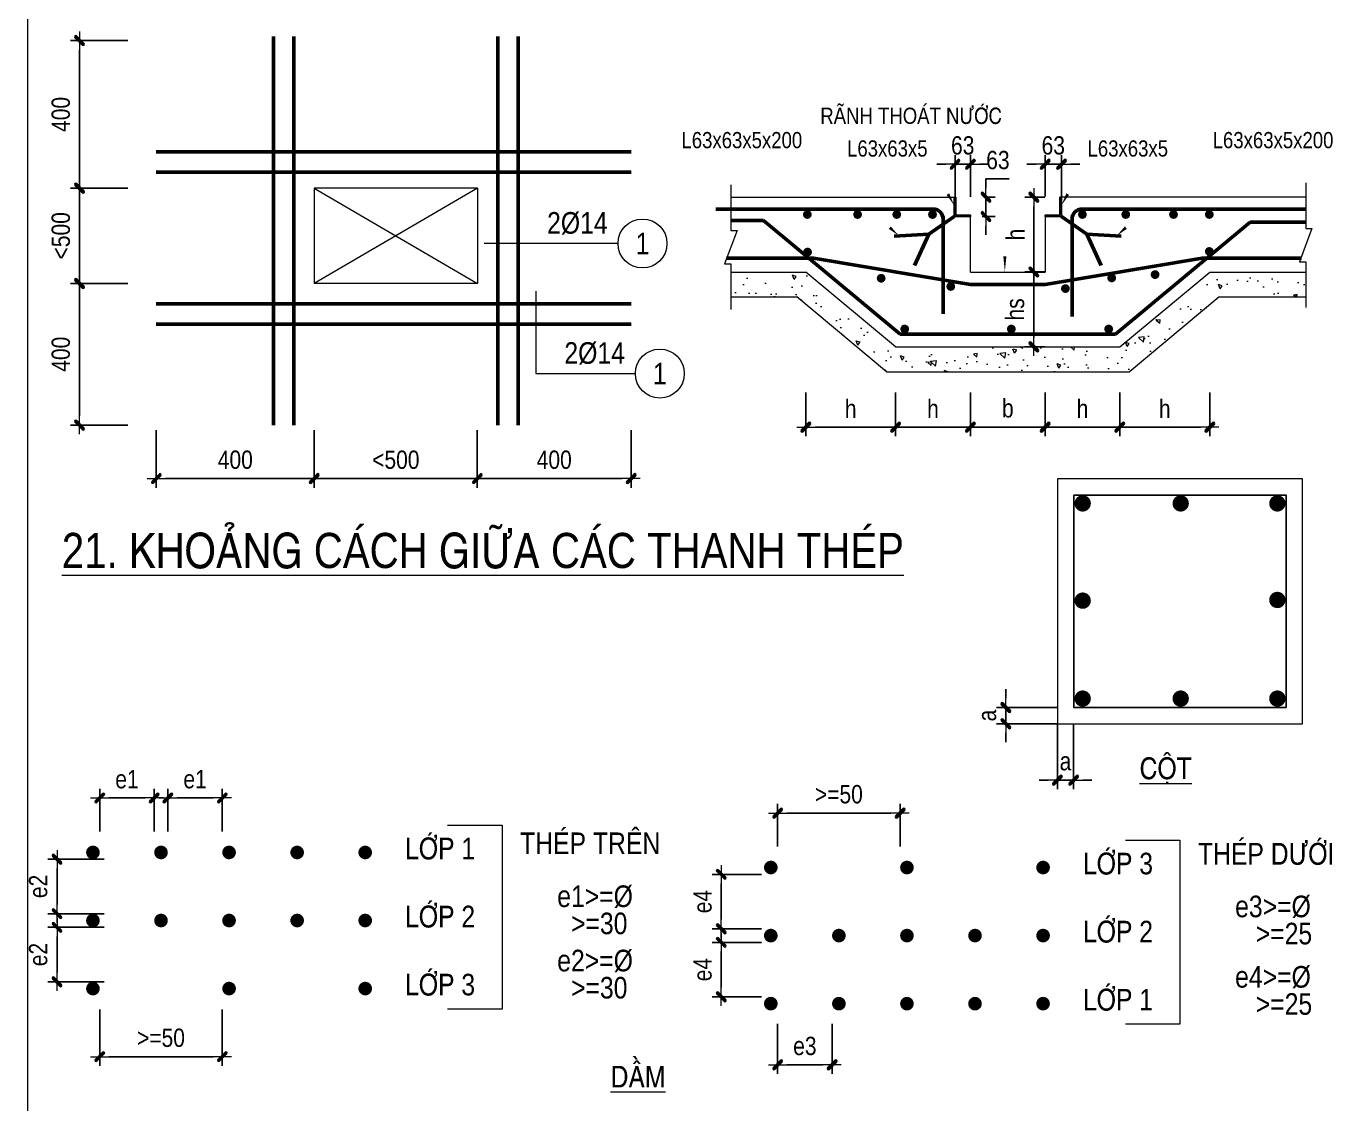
# Model space of a CAD drawing. Header units: millimetres. Extents: x -88960 to 836140, y 175458 to 320791.
# Drawn here: x 30088 to 44395, y 184315 to 196070 of the extents above; entities that cross this region are included whole.
import ezdxf
from ezdxf.enums import TextEntityAlignment as Align

# ---------------------------------------------------------------- set-up
doc = ezdxf.new("R2010")
doc.units = ezdxf.units.MM
doc.header["$LTSCALE"] = 1000
doc.layers.get('DEFPOINTS').update_dxf_attribs({"linetype": 'CONTINUOUS'})
doc.layers.add('05 netthay', color=2, linetype='CONTINUOUS')
for name, color, linetype, lineweight in [('CDAI', 6, 'CONTINUOUS', 25), ('CHUTO', 51, 'CONTINUOUS', 15), ('CTHEP', 4, 'CONTINUOUS', 50), ('DBAO', 2, 'CONTINUOUS', 13), ('DGIONG', 4, 'CONTINUOUS', 13), ('HATCH', 253, 'CONTINUOUS', 5), ('KTH', 154, 'CONTINUOUS', 15), ('STICK', 1, 'CONTINUOUS', 9), ('TEXT', 1, 'CONTINUOUS', 15)]:
    doc.layers.add(name, color=color, linetype=linetype, lineweight=lineweight)
doc.styles.add('HELVE', font='VHELVCN_0.TTF')
doc.styles.add('Star-HelCon', font='VHELVCN_0.TTF')
doc.styles.add('TTP-HelCon', font='VHELVCN_0.TTF')
doc.dimstyles.new('Star-100', dxfattribs={"dimscale": 100, "dimtxt": 2, "dimasz": 1, "dimexe": 1, "dimexo": 0.0625, "dimgap": 0.09, "dimtad": 0, "dimtoh": 1, "dimdec": 4, "dimrnd": 1, "dimdsep": 46, "dimtxsty": 'Star-HelCon', "dimblk": 'Stick', "dimcen": 0.09, "dimdle": 1.5, "dimclrd": 256, "dimclre": 256, "dimclrt": 7, "dimadec": 0, "dimazin": 0, "dimtfac": 1, "dimtdec": 4, "dimtix": 1, "dimtmove": 0, "dimatfit": 3, "dimfxl": 0.18, "dimtvp": 1, "dimtolj": 1, "dimtzin": 0, "dimarcsym": 2})

# ---------------------------------------------------------------- blocks, each defined once
blk = doc.blocks.new('Stick')
at = {"layer": 'STICK'}
h = blk.add_hatch(color=256, dxfattribs=at)
edge = h.paths.add_edge_path()
edge.add_line((0.3, 0.5), (-0.5, -0.3))
edge.add_arc((-0.4, -0.4), 0.141, 135, 315)
edge.add_line((-0.3, -0.5), (0.5, 0.3))
edge.add_arc((0.4, 0.4), 0.141, 315, 495)
blk.add_line((1, 0), (-1, 0), dxfattribs=at)
blk.add_lwpolyline([(0.3, 0.5), (-0.5, -0.3, 1), (-0.3, -0.5), (0.5, 0.3, 1), (0.3, 0.5, 1)], format="xyb", dxfattribs=at)
blk = doc.blocks.new('*D577')
at = {"layer": 'DEFPOINTS', "color": 0, "transparency": 16777216}
for p in [(33230, 191669), (35009, 191669), (33230, 191135)]:
    blk.add_point(p, dxfattribs=at)
at = {"layer": 'KTH', "lineweight": -2, "transparency": 16777216}
for p, q in [((33230, 191663), (33230, 191035)), ((35009, 191663), (35009, 191035)), ((34909, 191135), (33330, 191135))]:
    blk.add_line(p, q, dxfattribs=at)
at = {"layer": 'KTH', "lineweight": -2, "transparency": 16777216, "xscale": 100, "yscale": 100, "zscale": 100, "rotation": 180}
blk.add_blockref('Stick', (33230, 191135), dxfattribs=at)
at = {"layer": 'KTH', "lineweight": -2, "transparency": 16777216, "xscale": 100, "yscale": 100, "zscale": 100}
blk.add_blockref('Stick', (35009, 191135), dxfattribs=at)
at = {"layer": 'KTH', "color": 7, "transparency": 16777216, "insert": (34120, 191340), "char_height": 200, "attachment_point": 5, "style": 'Star-HelCon'}
blk.add_mtext('\\A1;<500', dxfattribs=at)
blk = doc.blocks.new('*D578')
at = {"layer": 'DEFPOINTS', "color": 0, "transparency": 16777216}
for p in [(30670, 194303), (31204, 194303), (31204, 193264)]:
    blk.add_point(p, dxfattribs=at)
at = {"layer": 'KTH', "lineweight": -2, "transparency": 16777216}
for p, q in [((31197, 194303), (30570, 194303)), ((30670, 193364), (30670, 194203)), ((31197, 193264), (30570, 193264))]:
    blk.add_line(p, q, dxfattribs=at)
at = {"layer": 'KTH', "lineweight": -2, "transparency": 16777216, "xscale": 100, "yscale": 100, "zscale": 100}
for p, rotation in [((30670, 194303), 90), ((30670, 193264), 270)]:
    blk.add_blockref('Stick', p, dxfattribs=dict(at, rotation=rotation))
at = {"layer": 'KTH', "color": 7, "transparency": 16777216, "insert": (30466, 193784), "char_height": 200, "attachment_point": 5, "rotation": 90, "style": 'Star-HelCon'}
blk.add_mtext('\\A1;<500', dxfattribs=at)
blk = doc.blocks.new('*D579')
at = {"layer": 'DEFPOINTS', "color": 0, "transparency": 16777216}
for p in [(31507, 191669), (33230, 191669), (33230, 191135)]:
    blk.add_point(p, dxfattribs=at)
at = {"layer": 'KTH', "lineweight": -2, "transparency": 16777216}
for p, q in [((31507, 191663), (31507, 191035)), ((33230, 191663), (33230, 191035)), ((31607, 191135), (33130, 191135))]:
    blk.add_line(p, q, dxfattribs=at)
at = {"layer": 'KTH', "lineweight": -2, "transparency": 16777216, "xscale": 100, "yscale": 100, "zscale": 100, "rotation": 180}
blk.add_blockref('Stick', (31507, 191135), dxfattribs=at)
at = {"layer": 'KTH', "lineweight": -2, "transparency": 16777216, "xscale": 100, "yscale": 100, "zscale": 100}
blk.add_blockref('Stick', (33230, 191135), dxfattribs=at)
at = {"layer": 'KTH', "color": 7, "transparency": 16777216, "insert": (32369, 191340), "char_height": 200, "attachment_point": 5, "style": 'Star-HelCon'}
blk.add_mtext('\\A1;400', dxfattribs=at)
blk = doc.blocks.new('*D580')
at = {"layer": 'DEFPOINTS', "color": 0, "transparency": 16777216}
for p in [(35009, 191669), (36687, 191669), (36687, 191135)]:
    blk.add_point(p, dxfattribs=at)
at = {"layer": 'KTH', "lineweight": -2, "transparency": 16777216}
for p, q in [((35009, 191663), (35009, 191035)), ((36687, 191663), (36687, 191035)), ((35109, 191135), (36587, 191135))]:
    blk.add_line(p, q, dxfattribs=at)
at = {"layer": 'KTH', "lineweight": -2, "transparency": 16777216, "xscale": 100, "yscale": 100, "zscale": 100, "rotation": 180}
blk.add_blockref('Stick', (35009, 191135), dxfattribs=at)
at = {"layer": 'KTH', "lineweight": -2, "transparency": 16777216, "xscale": 100, "yscale": 100, "zscale": 100}
blk.add_blockref('Stick', (36687, 191135), dxfattribs=at)
at = {"layer": 'KTH', "color": 7, "transparency": 16777216, "insert": (35848, 191340), "char_height": 200, "attachment_point": 5, "style": 'Star-HelCon'}
blk.add_mtext('\\A1;400', dxfattribs=at)
blk = doc.blocks.new('*D581')
at = {"layer": 'DEFPOINTS', "color": 0, "transparency": 16777216}
for p in [(31204, 193264), (30670, 191719), (31204, 191719)]:
    blk.add_point(p, dxfattribs=at)
at = {"layer": 'KTH', "lineweight": -2, "transparency": 16777216}
for p, q in [((31197, 193264), (30570, 193264)), ((30670, 193164), (30670, 191819)), ((31197, 191719), (30570, 191719))]:
    blk.add_line(p, q, dxfattribs=at)
at = {"layer": 'KTH', "lineweight": -2, "transparency": 16777216, "xscale": 100, "yscale": 100, "zscale": 100}
for p, rotation in [((30670, 193264), 90), ((30670, 191719), 270)]:
    blk.add_blockref('Stick', p, dxfattribs=dict(at, rotation=rotation))
at = {"layer": 'KTH', "color": 7, "transparency": 16777216, "insert": (30466, 192492), "char_height": 200, "attachment_point": 5, "rotation": 90, "style": 'Star-HelCon'}
blk.add_mtext('\\A1;400', dxfattribs=at)
blk = doc.blocks.new('*D582')
at = {"layer": 'DEFPOINTS', "color": 0, "transparency": 16777216}
for p in [(30670, 195913), (31204, 195913), (31204, 194303)]:
    blk.add_point(p, dxfattribs=at)
at = {"layer": 'KTH', "lineweight": -2, "transparency": 16777216}
for p, q in [((31197, 195913), (30570, 195913)), ((30670, 194403), (30670, 195813)), ((31197, 194303), (30570, 194303))]:
    blk.add_line(p, q, dxfattribs=at)
at = {"layer": 'KTH', "lineweight": -2, "transparency": 16777216, "xscale": 100, "yscale": 100, "zscale": 100}
for p, rotation in [((30670, 195913), 90), ((30670, 194303), 270)]:
    blk.add_blockref('Stick', p, dxfattribs=dict(at, rotation=rotation))
at = {"layer": 'KTH', "color": 7, "transparency": 16777216, "insert": (30466, 195108), "char_height": 200, "attachment_point": 5, "rotation": 90, "style": 'Star-HelCon'}
blk.add_mtext('\\A1;400', dxfattribs=at)
blk = doc.blocks.new('*D590')
at = {"layer": 'DEFPOINTS', "color": 0, "transparency": 16777216}
for p in [(37670, 186818), (38115, 186818), (38115, 186224)]:
    blk.add_point(p, dxfattribs=at)
at = {"layer": 'KTH', "lineweight": -2, "transparency": 16777216}
for p, q in [((38109, 186818), (37570, 186818)), ((37670, 186324), (37670, 186718)), ((38109, 186224), (37570, 186224))]:
    blk.add_line(p, q, dxfattribs=at)
at = {"layer": 'KTH', "lineweight": -2, "transparency": 16777216, "xscale": 100, "yscale": 100, "zscale": 100}
for p, rotation in [((37670, 186818), 90), ((37670, 186224), 270)]:
    blk.add_blockref('Stick', p, dxfattribs=dict(at, rotation=rotation))
at = {"layer": 'KTH', "color": 7, "transparency": 16777216, "insert": (37466, 186521), "char_height": 200, "attachment_point": 5, "rotation": 90, "style": 'Star-HelCon'}
blk.add_mtext('\\A1;e4', dxfattribs=at)
blk = doc.blocks.new('*D591')
at = {"layer": 'DEFPOINTS', "color": 0, "transparency": 16777216}
for p in [(38285, 185193), (38879, 185193), (38879, 184740)]:
    blk.add_point(p, dxfattribs=at)
at = {"layer": 'KTH', "lineweight": -2, "transparency": 16777216}
for p, q in [((38285, 185186), (38285, 184640)), ((38879, 185186), (38879, 184640)), ((38385, 184740), (38779, 184740))]:
    blk.add_line(p, q, dxfattribs=at)
at = {"layer": 'KTH', "lineweight": -2, "transparency": 16777216, "xscale": 100, "yscale": 100, "zscale": 100, "rotation": 180}
blk.add_blockref('Stick', (38285, 184740), dxfattribs=at)
at = {"layer": 'KTH', "lineweight": -2, "transparency": 16777216, "xscale": 100, "yscale": 100, "zscale": 100}
blk.add_blockref('Stick', (38879, 184740), dxfattribs=at)
at = {"layer": 'KTH', "color": 7, "transparency": 16777216, "insert": (38582, 184945), "char_height": 200, "attachment_point": 5, "style": 'Star-HelCon'}
blk.add_mtext('\\A1;e3', dxfattribs=at)
blk = doc.blocks.new('*D592')
at = {"layer": 'DEFPOINTS', "color": 0, "transparency": 16777216}
for p in [(37670, 186076), (38115, 186076), (38115, 185482)]:
    blk.add_point(p, dxfattribs=at)
at = {"layer": 'KTH', "lineweight": -2, "transparency": 16777216}
for p, q in [((38109, 186076), (37570, 186076)), ((37670, 185582), (37670, 185976)), ((38109, 185482), (37570, 185482))]:
    blk.add_line(p, q, dxfattribs=at)
at = {"layer": 'KTH', "lineweight": -2, "transparency": 16777216, "xscale": 100, "yscale": 100, "zscale": 100}
for p, rotation in [((37670, 186076), 90), ((37670, 185482), 270)]:
    blk.add_blockref('Stick', p, dxfattribs=dict(at, rotation=rotation))
at = {"layer": 'KTH', "color": 7, "transparency": 16777216, "insert": (37466, 185779), "char_height": 200, "attachment_point": 5, "rotation": 90, "style": 'Star-HelCon'}
blk.add_mtext('\\A1;e4', dxfattribs=at)
blk = doc.blocks.new('*D593')
at = {"layer": 'DEFPOINTS', "color": 0, "transparency": 16777216}
for p in [(32227, 187651), (31633, 187280), (32227, 187280)]:
    blk.add_point(p, dxfattribs=at)
at = {"layer": 'KTH', "lineweight": -2, "transparency": 16777216}
for p, q in [((31633, 187286), (31633, 187751)), ((32227, 187286), (32227, 187751)), ((31733, 187651), (32127, 187651))]:
    blk.add_line(p, q, dxfattribs=at)
at = {"layer": 'KTH', "lineweight": -2, "transparency": 16777216, "xscale": 100, "yscale": 100, "zscale": 100, "rotation": 180}
blk.add_blockref('Stick', (31633, 187651), dxfattribs=at)
at = {"layer": 'KTH', "lineweight": -2, "transparency": 16777216, "xscale": 100, "yscale": 100, "zscale": 100}
blk.add_blockref('Stick', (32227, 187651), dxfattribs=at)
at = {"layer": 'KTH', "color": 7, "transparency": 16777216, "insert": (31930, 187855), "char_height": 200, "attachment_point": 5, "style": 'Star-HelCon'}
blk.add_mtext('\\A1;e1', dxfattribs=at)
blk = doc.blocks.new('*D594')
at = {"layer": 'DEFPOINTS', "color": 0, "transparency": 16777216}
for p in [(30890, 185349), (32227, 185349), (32227, 184829)]:
    blk.add_point(p, dxfattribs=at)
at = {"layer": 'KTH', "lineweight": -2, "transparency": 16777216}
for p, q in [((30890, 185343), (30890, 184729)), ((32227, 185343), (32227, 184729)), ((30990, 184829), (32127, 184829))]:
    blk.add_line(p, q, dxfattribs=at)
at = {"layer": 'KTH', "lineweight": -2, "transparency": 16777216, "xscale": 100, "yscale": 100, "zscale": 100, "rotation": 180}
blk.add_blockref('Stick', (30890, 184829), dxfattribs=at)
at = {"layer": 'KTH', "lineweight": -2, "transparency": 16777216, "xscale": 100, "yscale": 100, "zscale": 100}
blk.add_blockref('Stick', (32227, 184829), dxfattribs=at)
at = {"layer": 'KTH', "color": 7, "transparency": 16777216, "insert": (31558, 185034), "char_height": 200, "attachment_point": 5, "style": 'Star-HelCon'}
blk.add_mtext('\\A1;>=50', dxfattribs=at)
blk = doc.blocks.new('*D595')
at = {"layer": 'DEFPOINTS', "color": 0, "transparency": 16777216}
for p in [(39621, 187486), (38285, 187115), (39621, 187115)]:
    blk.add_point(p, dxfattribs=at)
at = {"layer": 'KTH', "lineweight": -2, "transparency": 16777216}
for p, q in [((38285, 187121), (38285, 187586)), ((39621, 187121), (39621, 187586)), ((38385, 187486), (39521, 187486))]:
    blk.add_line(p, q, dxfattribs=at)
at = {"layer": 'KTH', "lineweight": -2, "transparency": 16777216, "xscale": 100, "yscale": 100, "zscale": 100, "rotation": 180}
blk.add_blockref('Stick', (38285, 187486), dxfattribs=at)
at = {"layer": 'KTH', "lineweight": -2, "transparency": 16777216, "xscale": 100, "yscale": 100, "zscale": 100}
blk.add_blockref('Stick', (39621, 187486), dxfattribs=at)
at = {"layer": 'KTH', "color": 7, "transparency": 16777216, "insert": (38953, 187691), "char_height": 200, "attachment_point": 5, "style": 'Star-HelCon'}
blk.add_mtext('\\A1;>=50', dxfattribs=at)
blk = doc.blocks.new('*D596')
at = {"layer": 'DEFPOINTS', "color": 0, "transparency": 16777216}
for p in [(30943, 186240), (30424, 185646), (30943, 185646)]:
    blk.add_point(p, dxfattribs=at)
at = {"layer": 'KTH', "lineweight": -2, "transparency": 16777216}
for p, q in [((30937, 186240), (30324, 186240)), ((30424, 186140), (30424, 185746)), ((30937, 185646), (30324, 185646))]:
    blk.add_line(p, q, dxfattribs=at)
at = {"layer": 'KTH', "lineweight": -2, "transparency": 16777216, "xscale": 100, "yscale": 100, "zscale": 100}
for p, rotation in [((30424, 186240), 90), ((30424, 185646), 270)]:
    blk.add_blockref('Stick', p, dxfattribs=dict(at, rotation=rotation))
at = {"layer": 'KTH', "color": 7, "transparency": 16777216, "insert": (30219, 185943), "char_height": 200, "attachment_point": 5, "rotation": 90, "style": 'Star-HelCon'}
blk.add_mtext('\\A1;e2', dxfattribs=at)
blk = doc.blocks.new('*D597')
at = {"layer": 'DEFPOINTS', "color": 0, "transparency": 16777216}
for p in [(30943, 186983), (30424, 186389), (30943, 186389)]:
    blk.add_point(p, dxfattribs=at)
at = {"layer": 'KTH', "lineweight": -2, "transparency": 16777216}
for p, q in [((30937, 186983), (30324, 186983)), ((30424, 186883), (30424, 186489)), ((30937, 186389), (30324, 186389))]:
    blk.add_line(p, q, dxfattribs=at)
at = {"layer": 'KTH', "lineweight": -2, "transparency": 16777216, "xscale": 100, "yscale": 100, "zscale": 100}
for p, rotation in [((30424, 186983), 90), ((30424, 186389), 270)]:
    blk.add_blockref('Stick', p, dxfattribs=dict(at, rotation=rotation))
at = {"layer": 'KTH', "color": 7, "transparency": 16777216, "insert": (30219, 186686), "char_height": 200, "attachment_point": 5, "rotation": 90, "style": 'Star-HelCon'}
blk.add_mtext('\\A1;e2', dxfattribs=at)
blk = doc.blocks.new('*D598')
at = {"layer": 'DEFPOINTS', "color": 0, "transparency": 16777216}
for p in [(31484, 187651), (30890, 187280), (31484, 187280)]:
    blk.add_point(p, dxfattribs=at)
at = {"layer": 'KTH', "lineweight": -2, "transparency": 16777216}
for p, q in [((30890, 187286), (30890, 187751)), ((31484, 187286), (31484, 187751)), ((30990, 187651), (31384, 187651))]:
    blk.add_line(p, q, dxfattribs=at)
at = {"layer": 'KTH', "lineweight": -2, "transparency": 16777216, "xscale": 100, "yscale": 100, "zscale": 100, "rotation": 180}
blk.add_blockref('Stick', (30890, 187651), dxfattribs=at)
at = {"layer": 'KTH', "lineweight": -2, "transparency": 16777216, "xscale": 100, "yscale": 100, "zscale": 100}
blk.add_blockref('Stick', (31484, 187651), dxfattribs=at)
at = {"layer": 'KTH', "color": 7, "transparency": 16777216, "insert": (31187, 187855), "char_height": 200, "attachment_point": 5, "style": 'Star-HelCon'}
blk.add_mtext('\\A1;e1', dxfattribs=at)
blk = doc.blocks.new('*D599')
at = {"layer": 'DEFPOINTS', "color": 0, "transparency": 16777216}
for p in [(41337, 188461), (41514, 188461), (41337, 187846)]:
    blk.add_point(p, dxfattribs=at)
at = {"layer": 'KTH', "lineweight": -2, "transparency": 16777216}
for p, q in [((41337, 188455), (41337, 187746)), ((41514, 188455), (41514, 187746)), ((41237, 187846), (41137, 187846)), ((41514, 187846), (41337, 187846)), ((41614, 187846), (41714, 187846))]:
    blk.add_line(p, q, dxfattribs=at)
at = {"layer": 'KTH', "lineweight": -2, "transparency": 16777216, "xscale": 100, "yscale": 100, "zscale": 100}
blk.add_blockref('Stick', (41337, 187846), dxfattribs=at)
at = {"layer": 'KTH', "lineweight": -2, "transparency": 16777216, "xscale": 100, "yscale": 100, "zscale": 100, "rotation": 180}
blk.add_blockref('Stick', (41514, 187846), dxfattribs=at)
at = {"layer": 'KTH', "color": 7, "transparency": 16777216, "insert": (41425, 188051), "char_height": 200, "attachment_point": 5, "style": 'Star-HelCon'}
blk.add_mtext('\\A1;a', dxfattribs=at)
blk = doc.blocks.new('*D600')
at = {"layer": 'DEFPOINTS', "color": 0, "transparency": 16777216}
for p in [(41337, 188639), (40774, 188461), (41337, 188461)]:
    blk.add_point(p, dxfattribs=at)
at = {"layer": 'KTH', "lineweight": -2, "transparency": 16777216}
for p, q in [((40774, 188739), (40774, 188839)), ((41331, 188639), (40674, 188639)), ((40774, 188639), (40774, 188461)), ((41331, 188461), (40674, 188461)), ((40774, 188361), (40774, 188261))]:
    blk.add_line(p, q, dxfattribs=at)
at = {"layer": 'KTH', "lineweight": -2, "transparency": 16777216, "xscale": 100, "yscale": 100, "zscale": 100}
for p, rotation in [((40774, 188639), 270), ((40774, 188461), 90)]:
    blk.add_blockref('Stick', p, dxfattribs=dict(at, rotation=rotation))
at = {"layer": 'KTH', "color": 7, "transparency": 16777216, "insert": (40570, 188550), "char_height": 200, "attachment_point": 5, "rotation": 90, "style": 'Star-HelCon'}
blk.add_mtext('\\A1;a', dxfattribs=at)
blk = doc.blocks.new('*D727')
at = {"layer": 'DEFPOINTS', "color": 0, "transparency": 16777216}
for p in [(41204, 194205), (41080, 193389), (41204, 193389)]:
    blk.add_point(p, dxfattribs=at)
at = {"layer": 'KTH', "lineweight": -2, "transparency": 16777216}
for p, q in [((41198, 194205), (40980, 194205)), ((41080, 194105), (41080, 193489)), ((41198, 193389), (40980, 193389))]:
    blk.add_line(p, q, dxfattribs=at)
at = {"layer": 'KTH', "lineweight": -2, "transparency": 16777216, "xscale": 100, "yscale": 100, "zscale": 100}
for p, rotation in [((41080, 194205), 90), ((41080, 193389), 270)]:
    blk.add_blockref('Stick', p, dxfattribs=dict(at, rotation=rotation))
at = {"layer": 'KTH', "color": 7, "transparency": 16777216, "insert": (40880, 193797), "char_height": 200, "attachment_point": 5, "rotation": 90, "style": 'Star-HelCon'}
blk.add_mtext('\\A1;h', dxfattribs=at)
blk = doc.blocks.new('*D728')
at = {"layer": 'DEFPOINTS', "color": 0, "transparency": 16777216}
for p in [(41204, 193389), (41080, 192573), (41205, 192573)]:
    blk.add_point(p, dxfattribs=at)
at = {"layer": 'KTH', "lineweight": -2, "transparency": 16777216}
for p, q in [((41198, 193389), (40980, 193389)), ((41080, 193289), (41080, 192673)), ((41198, 192573), (40980, 192573))]:
    blk.add_line(p, q, dxfattribs=at)
at = {"layer": 'KTH', "lineweight": -2, "transparency": 16777216, "xscale": 100, "yscale": 100, "zscale": 100}
for p, rotation in [((41080, 193389), 90), ((41080, 192573), 270)]:
    blk.add_blockref('Stick', p, dxfattribs=dict(at, rotation=rotation))
at = {"layer": 'KTH', "color": 7, "transparency": 16777216, "insert": (40875, 192981), "char_height": 200, "attachment_point": 5, "rotation": 90, "style": 'Star-HelCon'}
blk.add_mtext('\\A1;hs', dxfattribs=at)
blk = doc.blocks.new('*D729')
at = {"layer": 'DEFPOINTS', "color": 0, "transparency": 16777216}
for p in [(38593, 192081), (39572, 192081), (39572, 191697)]:
    blk.add_point(p, dxfattribs=at)
at = {"layer": 'KTH', "lineweight": -2, "transparency": 16777216}
for p, q in [((38593, 192075), (38593, 191597)), ((39572, 192075), (39572, 191597)), ((38693, 191697), (39472, 191697))]:
    blk.add_line(p, q, dxfattribs=at)
at = {"layer": 'KTH', "lineweight": -2, "transparency": 16777216, "xscale": 100, "yscale": 100, "zscale": 100, "rotation": 180}
blk.add_blockref('Stick', (38593, 191697), dxfattribs=at)
at = {"layer": 'KTH', "lineweight": -2, "transparency": 16777216, "xscale": 100, "yscale": 100, "zscale": 100}
blk.add_blockref('Stick', (39572, 191697), dxfattribs=at)
at = {"layer": 'KTH', "color": 7, "transparency": 16777216, "insert": (39082, 191897), "char_height": 200, "attachment_point": 5, "style": 'Star-HelCon'}
blk.add_mtext('\\A1;h', dxfattribs=at)
blk = doc.blocks.new('*D730')
at = {"layer": 'DEFPOINTS', "color": 0, "transparency": 16777216}
for p in [(39572, 192081), (40388, 192081), (40388, 191697)]:
    blk.add_point(p, dxfattribs=at)
at = {"layer": 'KTH', "lineweight": -2, "transparency": 16777216}
for p, q in [((39572, 192075), (39572, 191597)), ((40388, 192075), (40388, 191597)), ((39672, 191697), (40288, 191697))]:
    blk.add_line(p, q, dxfattribs=at)
at = {"layer": 'KTH', "lineweight": -2, "transparency": 16777216, "xscale": 100, "yscale": 100, "zscale": 100, "rotation": 180}
blk.add_blockref('Stick', (39572, 191697), dxfattribs=at)
at = {"layer": 'KTH', "lineweight": -2, "transparency": 16777216, "xscale": 100, "yscale": 100, "zscale": 100}
blk.add_blockref('Stick', (40388, 191697), dxfattribs=at)
at = {"layer": 'KTH', "color": 7, "transparency": 16777216, "insert": (39980, 191897), "char_height": 200, "attachment_point": 5, "style": 'Star-HelCon'}
blk.add_mtext('\\A1;h', dxfattribs=at)
blk = doc.blocks.new('*D731')
at = {"layer": 'DEFPOINTS', "color": 0, "transparency": 16777216}
for p in [(40388, 192081), (41204, 192081), (41204, 191697)]:
    blk.add_point(p, dxfattribs=at)
at = {"layer": 'KTH', "lineweight": -2, "transparency": 16777216}
for p, q in [((40388, 192075), (40388, 191597)), ((41204, 192075), (41204, 191597)), ((40488, 191697), (41104, 191697))]:
    blk.add_line(p, q, dxfattribs=at)
at = {"layer": 'KTH', "lineweight": -2, "transparency": 16777216, "xscale": 100, "yscale": 100, "zscale": 100, "rotation": 180}
blk.add_blockref('Stick', (40388, 191697), dxfattribs=at)
at = {"layer": 'KTH', "lineweight": -2, "transparency": 16777216, "xscale": 100, "yscale": 100, "zscale": 100}
blk.add_blockref('Stick', (41204, 191697), dxfattribs=at)
at = {"layer": 'KTH', "color": 7, "transparency": 16777216, "insert": (40796, 191901), "char_height": 200, "attachment_point": 5, "style": 'Star-HelCon'}
blk.add_mtext('\\A1;b', dxfattribs=at)
blk = doc.blocks.new('*D732')
at = {"layer": 'DEFPOINTS', "color": 0, "transparency": 16777216}
for p in [(41204, 192081), (42017, 192081), (42017, 191697)]:
    blk.add_point(p, dxfattribs=at)
at = {"layer": 'KTH', "lineweight": -2, "transparency": 16777216}
for p, q in [((41204, 192075), (41204, 191597)), ((42017, 192075), (42017, 191597)), ((41304, 191697), (41917, 191697))]:
    blk.add_line(p, q, dxfattribs=at)
at = {"layer": 'KTH', "lineweight": -2, "transparency": 16777216, "xscale": 100, "yscale": 100, "zscale": 100, "rotation": 180}
blk.add_blockref('Stick', (41204, 191697), dxfattribs=at)
at = {"layer": 'KTH', "lineweight": -2, "transparency": 16777216, "xscale": 100, "yscale": 100, "zscale": 100}
blk.add_blockref('Stick', (42017, 191697), dxfattribs=at)
at = {"layer": 'KTH', "color": 7, "transparency": 16777216, "insert": (41611, 191897), "char_height": 200, "attachment_point": 5, "style": 'Star-HelCon'}
blk.add_mtext('\\A1;h', dxfattribs=at)
blk = doc.blocks.new('*D733')
at = {"layer": 'DEFPOINTS', "color": 0, "transparency": 16777216}
for p in [(42017, 192081), (42999, 192081), (42999, 191697)]:
    blk.add_point(p, dxfattribs=at)
at = {"layer": 'KTH', "lineweight": -2, "transparency": 16777216}
for p, q in [((42017, 192075), (42017, 191597)), ((42999, 192075), (42999, 191597)), ((42117, 191697), (42899, 191697))]:
    blk.add_line(p, q, dxfattribs=at)
at = {"layer": 'KTH', "lineweight": -2, "transparency": 16777216, "xscale": 100, "yscale": 100, "zscale": 100, "rotation": 180}
blk.add_blockref('Stick', (42017, 191697), dxfattribs=at)
at = {"layer": 'KTH', "lineweight": -2, "transparency": 16777216, "xscale": 100, "yscale": 100, "zscale": 100}
blk.add_blockref('Stick', (42999, 191697), dxfattribs=at)
at = {"layer": 'KTH', "color": 7, "transparency": 16777216, "insert": (42508, 191897), "char_height": 200, "attachment_point": 5, "style": 'Star-HelCon'}
blk.add_mtext('\\A1;h', dxfattribs=at)
blk = doc.blocks.new('*D734')
at = {"layer": 'DEFPOINTS', "color": 0, "transparency": 16777216}
for p in [(40529, 194205), (40511, 193993), (40558, 193993)]:
    blk.add_point(p, dxfattribs=at)
at = {"layer": 'KTH', "lineweight": -2, "transparency": 16777216}
for p, q in [((40558, 194305), (40558, 194405)), ((40558, 194405), (40810, 194405)), ((40535, 194205), (40658, 194205)), ((40558, 193993), (40558, 194205)), ((40518, 193993), (40658, 193993)), ((40558, 193893), (40558, 193793))]:
    blk.add_line(p, q, dxfattribs=at)
at = {"layer": 'KTH', "lineweight": -2, "transparency": 16777216, "xscale": 100, "yscale": 100, "zscale": 100}
for p, rotation in [((40558, 194205), 270), ((40558, 193993), 90)]:
    blk.add_blockref('Stick', p, dxfattribs=dict(at, rotation=rotation))
at = {"layer": 'KTH', "color": 7, "transparency": 16777216, "insert": (40688, 194609), "char_height": 200, "attachment_point": 5, "style": 'Star-HelCon'}
blk.add_mtext('\\A1;63', dxfattribs=at)
blk = doc.blocks.new('*D735')
at = {"layer": 'DEFPOINTS', "color": 0, "transparency": 16777216}
for p in [(40388, 194564), (40220, 194205), (40388, 194202)]:
    blk.add_point(p, dxfattribs=at)
at = {"layer": 'KTH', "lineweight": -2, "transparency": 16777216}
for p, q in [((40220, 194211), (40220, 194664)), ((40388, 194208), (40388, 194664)), ((40120, 194564), (40020, 194564)), ((40220, 194564), (40388, 194564)), ((40488, 194564), (40588, 194564))]:
    blk.add_line(p, q, dxfattribs=at)
at = {"layer": 'KTH', "lineweight": -2, "transparency": 16777216, "xscale": 100, "yscale": 100, "zscale": 100}
blk.add_blockref('Stick', (40220, 194564), dxfattribs=at)
at = {"layer": 'KTH', "lineweight": -2, "transparency": 16777216, "xscale": 100, "yscale": 100, "zscale": 100, "rotation": 180}
blk.add_blockref('Stick', (40388, 194564), dxfattribs=at)
at = {"layer": 'KTH', "color": 7, "transparency": 16777216, "insert": (40304, 194769), "char_height": 200, "attachment_point": 5, "style": 'Star-HelCon'}
blk.add_mtext('\\A1;63', dxfattribs=at)
blk = doc.blocks.new('*D736')
at = {"layer": 'DEFPOINTS', "color": 0, "transparency": 16777216}
for p in [(41204, 194564), (41204, 194205), (41381, 194205)]:
    blk.add_point(p, dxfattribs=at)
at = {"layer": 'KTH', "lineweight": -2, "transparency": 16777216}
for p, q in [((41204, 194211), (41204, 194664)), ((41381, 194211), (41381, 194664)), ((41104, 194564), (41004, 194564)), ((41381, 194564), (41204, 194564)), ((41481, 194564), (41581, 194564))]:
    blk.add_line(p, q, dxfattribs=at)
at = {"layer": 'KTH', "lineweight": -2, "transparency": 16777216, "xscale": 100, "yscale": 100, "zscale": 100}
blk.add_blockref('Stick', (41204, 194564), dxfattribs=at)
at = {"layer": 'KTH', "lineweight": -2, "transparency": 16777216, "xscale": 100, "yscale": 100, "zscale": 100, "rotation": 180}
blk.add_blockref('Stick', (41381, 194564), dxfattribs=at)
at = {"layer": 'KTH', "color": 7, "transparency": 16777216, "insert": (41292, 194769), "char_height": 200, "attachment_point": 5, "style": 'Star-HelCon'}
blk.add_mtext('\\A1;63', dxfattribs=at)

msp = doc.modelspace()

# ---------------------------------------------------------------- hatches: boundary and pattern name
at = {"layer": '05 netthay', "ltscale": 20}
for points in [[(40228.77398, 194204.91054), (40211.09498, 194204.91054), (40211.09498, 193992.71153), (40387.88498, 193992.71153), (40387.88498, 194010.39053), (40228.77398, 194010.39053)], [(41362.94983, 194204.91054), (41380.62883, 194204.91054), (41380.62883, 193992.71153), (41203.83883, 193992.71153), (41203.83883, 194010.39053), (41362.94983, 194010.39053)]]:
    msp.add_hatch(color=256, dxfattribs=at).paths.add_polyline_path(points)
at = {"layer": 'DGIONG'}
for points in [[(35474.60583, 193705.1136, 1), (35436.31635, 193705.1136, 1)], [(35252.43682, 193697.95547, 1), (35214.14734, 193697.95547, 1)], [(35672.70699, 193042.15178, 1), (35634.41751, 193042.15178, 1)], [(35661.95684, 192820.24527, 1), (35623.66735, 192820.24527, 1)]]:
    msp.add_hatch(color=256, dxfattribs=at).paths.add_polyline_path(points)
at = {"layer": 'HATCH'}
h = msp.add_hatch(dxfattribs=at)
h.set_pattern_fill('AR-CONC', color=256, scale=66.29625, angle=90, style=0)
h.set_pattern_definition([(140, (-426970.64, 65067.36), (41.6023, 475.5166), [49.7222, -546.94406]), (85, (-426970.64, 65067.36), (-498.6752, -91.98693), [39.77775, -437.55525]), (190.4514, (-426967.17, 65107), (-457.07256, 383.53003), [42.25736, -464.83093]), (136.1842, (-427103.23, 65067.36), (109.7329, 707.5408), [74.5833, -820.4161]), (186.6356, (-427094.1, 65126.3), (-645.8036, 619.6463), [63.386, -697.2463]), (81.1842, (-427103.2, 65067.36), (-645.8041, 619.6458), [59.6666, -656.3329]), (111, (-427070.1, 65133.65), (266.92123, 395.727), [49.7222, -546.94406]), (56, (-427070.1, 65133.65), (-480.7473, 161.30894), [39.77775, -437.55525]), (161.4514, (-427047.84, 65166.63), (-213.82562, 557.0361), [42.25736, -464.83093]), (127.5, (-426970.64, 65067.36), (-220.69614, 8.06153), [0, -432.25155, 0, -444.18487, 0, -439.21266]), (97.5, (-426970.64, 65067.36), (-261.48017, 174.40524), [0, -253.25167, 0, -422.30711, 0, -167.39803]), (57.5, (-426970.64, 64919.52), (14.953034, 353.90426), [0, -165.74062, 0, -517.11075, 0, -686.16619]), (47.5, (-426970.64, 64853.22), (-66.36585, 386.63056), [0, -215.46281, 0, -343.41458, 0, -487.27744])])
h.paths.add_polyline_path([(39571.93114, 192573.00285), (38592.78652, 193388.9567), (37774.33039, 193388.9567), (37774.33039, 193116.97208), (38494.31451, 193116.97208), (39473.45912, 192301.01823), (42118.26469, 192301.01823), (43097.4093, 193116.97208), (44045.64615, 193116.97208), (44045.64615, 193388.9567), (42998.93729, 193388.9567), (42019.79267, 192573.00285)])

# ---------------------------------------------------------------- linework, layer by layer
at = {"layer": '05 netthay', "ltscale": 20}
for points in [[(40228.77398, 194204.91054), (40211.09498, 194204.91054), (40211.09498, 193992.71153), (40387.88498, 193992.71153), (40387.88498, 194010.39053), (40228.77398, 194010.39053)], [(41362.94983, 194204.91054), (41380.62883, 194204.91054), (41380.62883, 193992.71153), (41203.83883, 193992.71153), (41203.83883, 194010.39053), (41362.94983, 194010.39053)]]:
    msp.add_lwpolyline(points, close=True, dxfattribs=at)
at = {"layer": 'CDAI'}
msp.add_lwpolyline([(41515.07347, 190956.09705), (41515.07347, 188639.44089), (43831.72963, 188639.44089), (43831.72963, 190956.09705)], close=True, dxfattribs=at)
at = {"layer": 'CTHEP'}
for p, q in [((32785.6609, 191718.67517), (32785.6609, 195959.71691)), ((33008.03207, 191718.67517), (33008.03207, 195959.71691)), ((35231.74376, 191718.67517), (35231.74376, 195959.71691)), ((35454.11492, 191718.67517), (35454.11492, 195959.71691)), ((31506.80585, 194700.62387), (36686.72913, 194700.62387)), ((31506.80585, 194478.2527), (36686.72913, 194478.2527)), ((39981.16324, 194075.88831), (37612.39578, 194075.8297)), ((43432.95177, 194075.978), (41605.79112, 194075.92569)), ((43275.77919, 194075.978), (44045.64615, 194075.96667)), ((37774.33039, 193951.15974), (38130.56964, 193951.15974)), ((39621.16714, 192708.99516), (38130.56964, 193951.15974)), ((40211.09498, 193992.71153), (39933.23096, 193802.35977)), ((40089.95708, 193994.29293), (40089.95708, 192931.38187)), ((41380.62883, 193992.71153), (41658.49285, 193802.35977)), ((41497.00351, 193967.13184), (41497.00351, 192904.22078)), ((41970.55667, 192708.99516), (43439.27359, 193932.92593)), ((43439.27359, 193932.92593), (44045.64615, 193932.92593)), ((39933.23096, 193802.35977), (39557.67286, 193781.10333)), ((39933.23096, 193802.35977), (39777.76027, 193459.83299)), ((41658.49285, 193802.35977), (41813.96354, 193459.83299)), ((41658.49285, 193802.35977), (42034.05095, 193781.10333)), ((37728.40388, 193538.47061), (38674.85918, 193538.46869)), ((40387.88498, 193252.96439), (38674.85918, 193538.46869)), ((41203.83883, 193252.96439), (42916.78649, 193538.45566)), ((42916.78649, 193538.45566), (43999.71343, 193538.45406)), ((40387.88498, 193252.96439), (41203.83883, 193252.96439)), ((31506.80585, 193042.81442), (36686.72913, 193042.81442)), ((31506.80585, 192820.44325), (36686.72913, 192820.44325)), ((39621.16714, 192708.99516), (41970.55667, 192708.99516))]:
    msp.add_line(p, q, dxfattribs=at)
for points, const_width in [([(38585.26719, 194016.29885, -1), (38632.8645, 194016.29885, -1)], 47.59731), ([(39133.09516, 194016.2583, -1), (39180.69247, 194016.2583, -1)], 47.59731), ([(39560.53203, 194016.29885, -1), (39608.12933, 194016.29885, -1)], 47.59731), ([(39950.53404, 194016.2583, -1), (39998.13135, 194016.2583, -1)], 47.59731), ([(41586.14324, 194016.3736, -1), (41633.74055, 194016.3736, -1)], 47.59731), ([(42059.25527, 194016.3736, -1), (42106.85258, 194016.3736, -1)], 47.59731), ([(42579.6783, 194016.3736, -1), (42627.27561, 194016.3736, -1)], 47.59731), ([(42970.3337, 194016.33305, -1), (43017.931, 194016.33305, -1)], 47.59731), ([(38587.68359, 193606.46476, -1), (38635.2809, 193606.46476, -1)], 47.59731), ([(42970.3337, 193613.05317, -1), (43017.931, 193613.05317, -1)], 47.59731), ([(39390.47915, 193320.62581, 1), (39438.07646, 193320.62581, 1)], 47.59731), ([(41905.34013, 193324.50243, 1), (41952.93744, 193324.50243, 1)], 47.59731), ([(42378.59336, 193360.77143, 1), (42426.19067, 193360.77143, 1)], 47.59731), ([(40150.02264, 193230.91756, 1), (40197.61995, 193230.91756, 1)], 47.59731), ([(41400.57581, 193208.21366, 1), (41448.17312, 193208.21366, 1)], 47.59731), ([(39647.71105, 192767.00185, 1), (39695.30836, 192767.00185, 1)], 47.59731), ([(40810.44528, 192767.00185, 1), (40858.04259, 192767.00185, 1)], 47.59731), ([(41872.5452, 192767.00185, 1), (41920.14251, 192767.00185, 1)], 47.59731), ([(41568.17977, 190864.41221, 1), (41657.28193, 190864.41221, 1)], 89.10216), ([(42637.25946, 190864.41221, 1), (42726.36162, 190864.41221, 1)], 89.10216), ([(43691.69409, 190864.41221, 1), (43780.79625, 190864.41221, 1)], 89.10216), ([(41568.17977, 189803.85735, 1), (41657.28193, 189803.85735, 1)], 89.10216), ([(43691.69409, 189811.17489, 1), (43780.79625, 189811.17489, 1)], 89.10216), ([(41568.17977, 188734.99957, 1), (41657.28193, 188734.99957, 1)], 89.10216), ([(42637.25946, 188734.99957, 1), (42726.36162, 188734.99957, 1)], 89.10216), ([(43691.69409, 188734.99957, 1), (43780.79625, 188734.99957, 1)], 89.10216), ([(30778.70374, 187056.84822, 1), (30852.95554, 187056.84822, 1)], 74.2518), ([(31521.22174, 187056.84822, 1), (31595.47354, 187056.84822, 1)], 74.2518), ([(32263.73974, 187056.84822, 1), (32337.99154, 187056.84822, 1)], 74.2518), ([(33006.25774, 187056.84822, 1), (33080.50954, 187056.84822, 1)], 74.2518), ([(33748.77575, 187056.84822, 1), (33823.02755, 187056.84822, 1)], 74.2518), ([(38173.48795, 186892.32862, 1), (38247.73975, 186892.32862, 1)], 74.2518), ([(39658.52396, 186892.32862, 1), (39732.77576, 186892.32862, 1)], 74.2518), ([(41143.55996, 186892.32862, 1), (41217.81176, 186892.32862, 1)], 74.2518), ([(30778.70374, 186314.33022, 1), (30852.95554, 186314.33022, 1)], 74.2518), ([(31521.22174, 186314.33022, 1), (31595.47354, 186314.33022, 1)], 74.2518), ([(32263.73974, 186314.33022, 1), (32337.99154, 186314.33022, 1)], 74.2518), ([(33006.25774, 186314.33022, 1), (33080.50954, 186314.33022, 1)], 74.2518), ([(33748.77575, 186314.33022, 1), (33823.02755, 186314.33022, 1)], 74.2518), ([(38173.48795, 186149.81062, 1), (38247.73975, 186149.81062, 1)], 74.2518), ([(38916.00596, 186149.81062, 1), (38990.25776, 186149.81062, 1)], 74.2518), ([(39658.52396, 186149.81062, 1), (39732.77576, 186149.81062, 1)], 74.2518), ([(40401.04196, 186149.81062, 1), (40475.29376, 186149.81062, 1)], 74.2518), ([(41143.55996, 186149.81062, 1), (41217.81176, 186149.81062, 1)], 74.2518), ([(30778.70374, 185571.81221, 1), (30852.95554, 185571.81221, 1)], 74.2518), ([(32263.73974, 185571.81221, 1), (32337.99154, 185571.81221, 1)], 74.2518), ([(33748.77575, 185571.81221, 1), (33823.02755, 185571.81221, 1)], 74.2518), ([(38173.48795, 185407.29262, 1), (38247.73975, 185407.29262, 1)], 74.2518), ([(38916.00596, 185407.29262, 1), (38990.25776, 185407.29262, 1)], 74.2518), ([(39658.52396, 185407.29262, 1), (39732.77576, 185407.29262, 1)], 74.2518), ([(40401.04196, 185407.29262, 1), (40475.29376, 185407.29262, 1)], 74.2518), ([(41143.55996, 185407.29262, 1), (41217.81176, 185407.29262, 1)], 74.2518)]:
    msp.add_lwpolyline(points, format="xyb", close=True, dxfattribs=dict(at, const_width=const_width))
for centre, start, end in [((39981.16324, 193967.09447), 0, 90), ((41605.79735, 193967.13184), 90, 180)]:
    msp.add_arc(centre, 108.79385, start, end, dxfattribs=at)
at = {"layer": 'DBAO'}
for p, q in [((30105.70881, 177157.92235), (30105.70881, 233132.46835)), ((33230.40324, 194303.03708), (33230.40324, 193264.37526)), ((35009.37259, 194303.03708), (33230.40324, 194303.03708)), ((35009.37259, 194303.03708), (35009.37259, 193264.37526)), ((37774.33039, 194204.91054), (40211.09498, 194204.91054)), ((40211.09498, 194204.91054), (40211.09498, 194028.12054)), ((43275.77919, 194204.91054), (41362.94983, 194204.91054)), ((41380.62883, 194204.91054), (41380.62883, 194028.12054)), ((44045.64615, 194204.91054), (43275.77919, 194204.91054)), ((41203.83883, 194010.39053), (41203.83883, 193388.9567)), ((37774.33039, 193388.9567), (38592.78652, 193388.9567)), ((39571.93114, 192573.00285), (38592.78652, 193388.9567)), ((40387.88498, 193388.9567), (41203.83883, 193388.9567)), ((42998.93729, 193388.9567), (44045.64615, 193388.9567)), ((35009.37259, 193264.37526), (33230.40324, 193264.37526)), ((37774.33039, 193116.97208), (38494.31451, 193116.97208)), ((39473.45912, 192301.01823), (38494.31451, 193116.97208)), ((43097.4093, 193116.97208), (44045.64615, 193116.97208)), ((39571.93114, 192573.00285), (42019.79267, 192573.00285)), ((39473.45912, 192301.01823), (42118.26469, 192301.01823))]:
    msp.add_line(p, q, dxfattribs=at)
at = {"layer": 'DBAO', "ltscale": 200}
for p, q in [((42017.1874, 192570.83179), (42998.93729, 193388.9567)), ((42118.26469, 192301.01823), (43097.4093, 193116.97208))]:
    msp.add_line(p, q, dxfattribs=at)
at = {"layer": 'DBAO'}
for points in [[(37774.33039, 194340.90285), (37774.33039, 193842.26439), (37842.32655, 193842.26439), (37706.33424, 193479.61823), (37774.33039, 193479.61823), (37774.33039, 192980.97977)], [(44045.64615, 194360.4591), (44045.64615, 193861.82064), (44113.6423, 193861.82064), (43977.64999, 193499.17448), (44045.64615, 193499.17448), (44045.64615, 193000.53602)], [(40211.09498, 193992.71153), (40211.09498, 194205.00991)], [(41380.62883, 193992.71153), (41380.62883, 194205.00991)], [(40387.88498, 193388.9567), (40387.88498, 193992.71153), (40211.09498, 193992.71153)]]:
    msp.add_lwpolyline(points, dxfattribs=at)
msp.add_lwpolyline([(41336.86915, 191134.30137), (41336.86915, 188461.23656), (44009.93396, 188461.23656), (44009.93396, 191134.30137)], close=True, dxfattribs=at)
at = {"layer": 'DGIONG'}
for p, q in [((33230.40324, 194303.03708), (35009.37259, 193264.37526)), ((35009.37259, 194303.03708), (33230.40324, 193264.37526)), ((36544.33708, 193699.96923), (35085.16746, 193699.96923)), ((35646.87129, 193178.1552), (35646.87129, 192280.76393)), ((35646.87129, 192280.76393), (36733.01526, 192280.76393))]:
    msp.add_line(p, q, dxfattribs=at)
for points in [[(38736.14681, 194923.10311, 0, 0, 0), (40763.68736, 194923.10311, 0, 0, 0), (40763.68736, 193391.40733, 0, 33.99808, 0), (40763.68736, 193561.39771, 0, 0, 0)], [(37213.35716, 194657.41424, 0, 0, 0), (38631.19659, 194657.41424, 0, 0, 0), (39607.70815, 193783.93531, 0, 33.99808, 0), (39507.95247, 193873.16567, 0, 0, 0)], [(39010.50407, 194566.11241, 0, 0, 0), (39958.4116, 194566.11241, 0, 0, 0), (40211.09498, 194116.51554, 0, 33.99808, 0), (40142.35657, 194238.82107, 0, 0, 0)], [(42581.21974, 194566.11241, 0, 0, 0), (41633.31221, 194566.11241, 0, 0, 0), (41380.62883, 194116.51554, 0, 33.99808, 0), (41449.36724, 194238.82107, 0, 0, 0)], [(44378.36665, 194657.41424, 0, 0, 0), (42960.52722, 194657.41424, 0, 0, 0), (41984.01566, 193783.93531, 0, 33.99808, 0), (42083.77134, 193873.16567, 0, 0, 0)]]:
    msp.add_lwpolyline(points, format="xyseb", dxfattribs=at)
for centre in [(36811.18248, 193699.96923), (36999.86066, 192280.76393)]:
    msp.add_circle(centre, 266.8454, dxfattribs=at)
at = {"layer": 'HATCH'}
for points in [[(34684.81858, 187353.85542), (35278.83299, 187353.85542), (35278.83299, 185349.05681), (34684.81858, 185349.05681)], [(42079.6028, 187189.33583), (42673.6172, 187189.33583), (42673.6172, 185184.53722), (42079.6028, 185184.53722)]]:
    msp.add_lwpolyline(points, dxfattribs=at)

# ---------------------------------------------------------------- texts
at = {"layer": 'CHUTO', "style": 'Star-HelCon'}
for s, p in [('RAÕNH THOAÙT NÖÔÙC', (39740.94362, 195004.91867)), ('L63x63x5x200', (37894.40615, 194739.2298)), ('L63x63x5x200', (43689.30318, 194739.2298)), ('L63x63x5', (39481.50278, 194647.92797)), ('L63x63x5', (42104.56374, 194647.92797))]:
    msp.add_text(s, height=176.79, dxfattribs=at).set_placement(p, align=Align.CENTER)
at = {"layer": 'TEXT', "style": 'TTP-HelCon'}
for p in [(36100.21416, 193806.7074), (36288.89234, 192387.50209)]:
    msp.add_text('2Þ14', height=235.72, dxfattribs=at).set_placement(p, align=Align.CENTER)
at = {"layer": 'TEXT', "style": 'HELVE'}
for p in [(36811.18248, 193699.96923), (36999.86066, 192280.76393)]:
    msp.add_text('1', height=235.72, dxfattribs=at).set_placement(p, align=Align.MIDDLE)
at = {"layer": 'TEXT', "color": 2, "style": 'TTP-HelCon'}
msp.add_text('%%U21. KHOAÛNG CAÙCH GIÖÕA CAÙC THANH THEÙP', height=383.045, dxfattribs=at).set_placement((30476.00338, 190159.72675))
at = {"layer": 'TEXT', "style": 'TTP-HelCon'}
for s, p in [('%%UCOÄT', (42234.10554, 187857.54419)), ('THEÙP TREÂN', (35475.223, 187038.83908)), ('LÔÙP 1', (34221.24839, 186982.59642)), ('THEÙP DÖÔÙI', (42870.00722, 186924.10102)), ('LÔÙP 3', (41616.03261, 186818.07682)), ('e1>=Þ', (35880.55912, 186461.2292)), ('e3>=Þ', (43275.34334, 186350.05428)), ('LÔÙP 2', (34221.24839, 186240.07842)), ('  >=30', (35880.55912, 186165.07312)), ('LÔÙP 2', (41616.03261, 186075.55882)), ('   >=25', (43275.34334, 186053.8982)), ('e2>=Þ', (35880.55912, 185759.68235)), ('LÔÙP 3', (34221.24839, 185497.56041)), ('e4>=Þ', (43275.34334, 185582.1884)), ('  >=30', (35880.55912, 185463.52617)), ('LÔÙP 1', (41616.03261, 185333.04082)), ('   >=25', (43275.34334, 185286.03221)), ('%%UDAÀM', (36463.49653, 184492.90254))]:
    msp.add_text(s, height=235.72, dxfattribs=at).set_placement(p)

# ---------------------------------------------------------------- dimensions: what is measured, and where the dimension line sits
at = {"layer": 'KTH'}
for base, p1, p2, angle, text, picture, middle in [((30670.0229, 195913.42846), (31203.7137, 194303.03708), (31203.7137, 195913.42846), 90, '400', '*D582', (30465.75623, 195108.23277)), ((41203.83883, 194564.32526), (41380.62883, 194205.00991), (41203.83883, 194204.91054), 180, '63', '*D736', (41292.23383, 194768.59193)), ((41079.69648, 192573.00285), (41203.83883, 193388.9567), (41204.57131, 192573.00285), 90, 'hs', '*D728', (40875.42982, 192980.97977)), ((30670.0229, 191718.67517), (31203.7137, 193264.37526), (31203.7137, 191718.67517), 90, '400', '*D581', (30465.75623, 192491.52521)), ((40774.0754, 188461.23656), (41336.86915, 188639.44089), (41336.86915, 188461.23656), 90, 'a', '*D600', (40569.80873, 188550.33872)), ((30423.62969, 186388.58202), (30943.39229, 186982.59642), (30943.39229, 186388.58202), 90, 'e2', '*D597', (30219.36303, 186685.58922)), ((37669.91031, 186818.07682), (38115.42111, 186224.06242), (38115.42111, 186818.07682), 90, 'e4', '*D590', (37465.64364, 186521.06962)), ((30423.62969, 185646.06401), (30943.39229, 186240.07842), (30943.39229, 185646.06401), 90, 'e2', '*D596', (30219.36303, 185943.07122)), ((37669.91031, 186075.55882), (38115.42111, 185481.54442), (38115.42111, 186075.55882), 90, 'e4', '*D592', (37465.64364, 185778.55162))]:
    dim = msp.add_linear_dim(base=base, p1=p1, p2=p2, angle=angle, text=text, dimstyle='Star-100', dxfattribs=at)
    dim.commit()
    dim.dimension.update_dxf_attribs({"geometry": picture, "text_midpoint": middle})
for base, p1, p2, text, picture, middle in [((40387.88498, 194564.32526), (40219.93448, 194204.91054), (40387.88498, 194202.19029), '63', '*D735', (40303.90973, 194768.59193)), ((39571.93114, 191697.19928), (38592.78652, 192080.88231), (39571.93114, 192080.88231), 'h', '*D729', (39082.35883, 191897.19928)), ((40387.88498, 191697.19928), (39571.93114, 192080.88231), (40387.88498, 192080.88231), 'h', '*D730', (39979.90806, 191897.19928)), ((41203.83883, 191697.19928), (40387.88498, 192080.88231), (41203.83883, 192080.88231), 'b', '*D731', (40795.8619, 191901.46594)), ((42017.1874, 191697.19928), (41203.83883, 192080.88231), (42017.1874, 192080.88231), 'h', '*D732', (41610.51311, 191897.19928)), ((42998.93729, 191697.19928), (42017.1874, 192080.88231), (42998.93729, 192080.88231), 'h', '*D733', (42508.06234, 191897.19928)), ((33230.40324, 191135.47749), (31506.80585, 191669.1683), (33230.40324, 191669.1683), '400', '*D579', (32368.60455, 191339.74416)), ((33230.40324, 191135.47749), (35009.37259, 191669.1683), (33230.40324, 191669.1683), '<500', '*D577', (34119.88791, 191339.74416)), ((36686.72913, 191135.47749), (35009.37259, 191669.1683), (36686.72913, 191669.1683), '400', '*D580', (35848.05086, 191339.74416)), ((41336.86915, 187846.37988), (41513.95969, 188461.23656), (41336.86915, 188461.23656), 'a', '*D599', (41425.41442, 188050.64654)), ((31484.09584, 187650.86262), (30890.08144, 187279.60362), (31484.09584, 187279.60362), 'e1', '*D598', (31187.08864, 187855.12929)), ((32226.61384, 187650.86262), (31632.59944, 187279.60362), (32226.61384, 187279.60362), 'e1', '*D593', (31929.60664, 187855.12929)), ((39621.39806, 187486.34303), (38284.86565, 187115.08403), (39621.39806, 187115.08403), '>=50', '*D595', (38953.13186, 187690.60969)), ((32226.61384, 184829.29421), (30890.08144, 185349.05681), (32226.61384, 185349.05681), '>=50', '*D594', (31558.34764, 185033.56088)), ((38878.88006, 184740.35572), (38284.86565, 185192.6615), (38878.88006, 185192.6615), 'e3', '*D591', (38581.87285, 184944.62238))]:
    dim = msp.add_linear_dim(base=base, p1=p1, p2=p2, text=text, dimstyle='Star-100', dxfattribs=at)
    dim.commit()
    dim.dimension.update_dxf_attribs({"geometry": picture, "text_midpoint": middle})
for base, p1, p2, text, picture, middle in [((40557.90607, 193992.71153), (40529.1284, 194204.91054), (40511.4494, 193992.71153), '63', '*D734', (40688.2394, 194404.91054)), ((41079.69648, 193388.9567), (41203.83883, 194204.91054), (41203.83883, 193388.9567), 'h', '*D727', (41079.69648, 193796.93362))]:
    dim = msp.add_linear_dim(base=base, p1=p1, p2=p2, angle=90, text=text, dimstyle='Star-100', dxfattribs=at)
    dim.commit()
    dim.dimension.update_dxf_attribs({"geometry": picture, "text_midpoint": middle, "dimtype": 160})
dim = msp.add_aligned_dim(p1=(31203.7137, 193264.37526), p2=(31203.7137, 194303.03708), distance=533.6908, text='<500', dimstyle='Star-100', dxfattribs=at)
dim.commit()
dim.dimension.update_dxf_attribs({"geometry": '*D578', "text_midpoint": (30465.75623, 193783.70617)})

doc.saveas('drawing.dxf')
